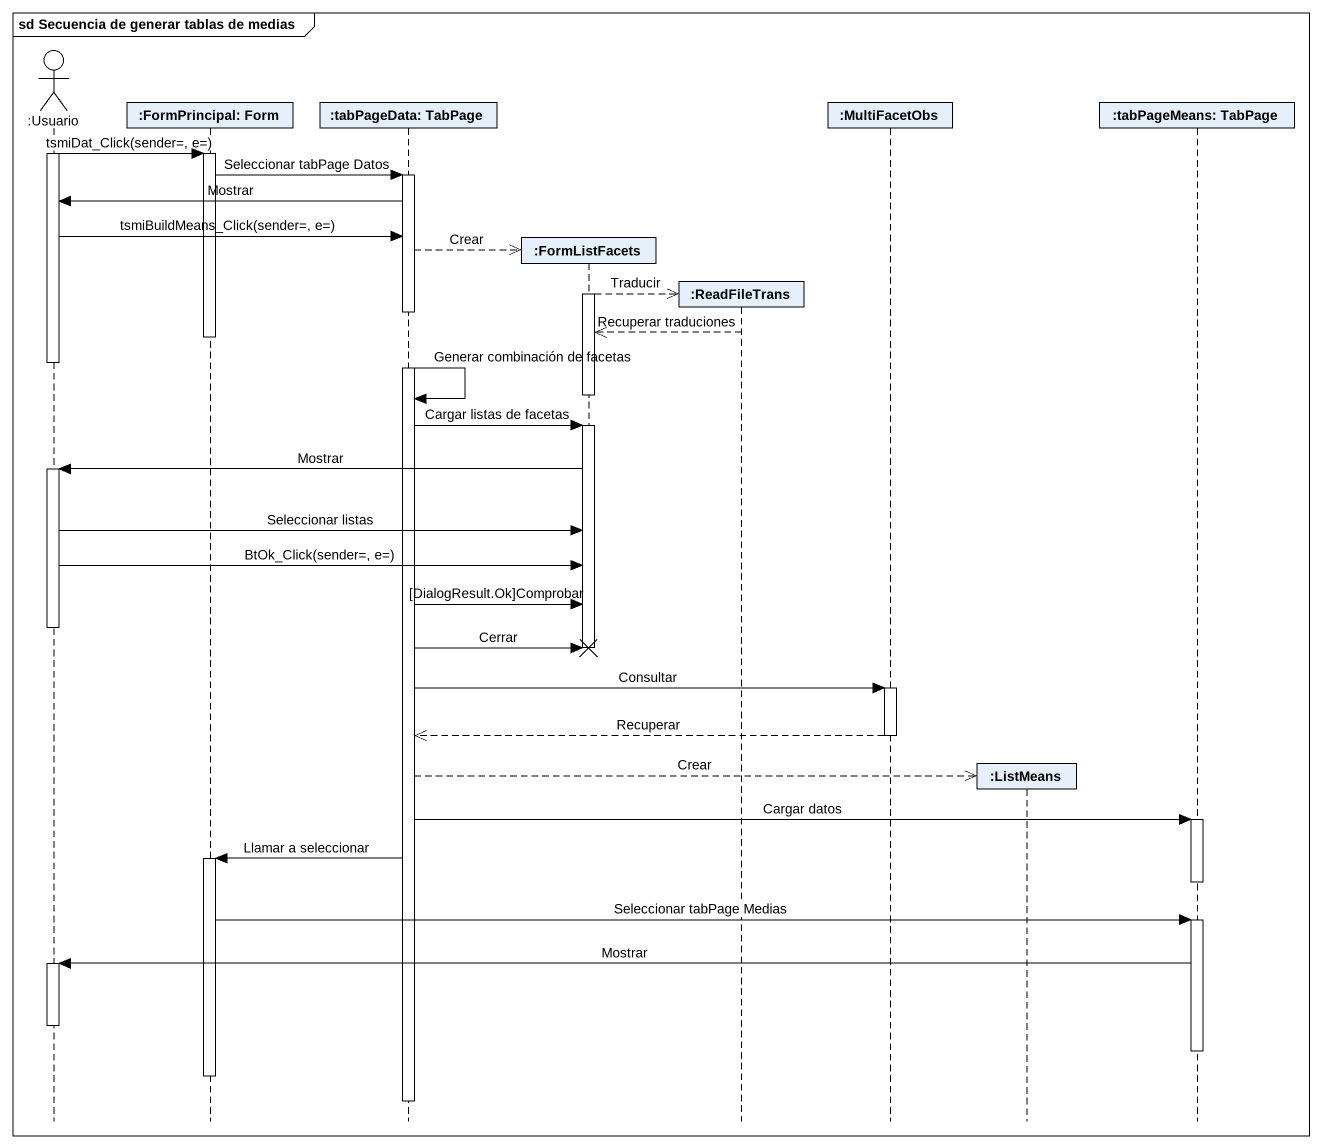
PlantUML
@startuml
mainframe sd Secuencia de generar tablas de medias
hide footbox
actor ":Usuario" as Usuario
participant ":FormPrincipal: Form" as FormPrincipal_Form
participant ":tabPageData: TabPage" as tabPageData_TabPage
participant ":FormListFacets" as FormListFacets
participant ":ReadFileTrans" as ReadFileTrans
participant ":MultiFacetObs" as MultiFacetObs
participant ":ListMeans" as ListMeans
participant ":tabPageMeans: TabPage" as tabPageMeans_TabPage

activate Usuario
Usuario -> FormPrincipal_Form : tsmiDat_Click(sender=, e=)
activate FormPrincipal_Form
FormPrincipal_Form -> tabPageData_TabPage : Seleccionar tabPage Datos
activate tabPageData_TabPage
tabPageData_TabPage -> Usuario : Mostrar
Usuario -> tabPageData_TabPage : tsmiBuildMeans_Click(sender=, e=)
tabPageData_TabPage -->> FormListFacets ** : Crear
activate FormListFacets
FormListFacets -->> ReadFileTrans ** : Traducir
deactivate tabPageData_TabPage
ReadFileTrans -->> FormListFacets : Recuperar traduciones
deactivate FormPrincipal_Form
deactivate Usuario
activate tabPageData_TabPage
deactivate FormListFacets
tabPageData_TabPage -> tabPageData_TabPage : Generar combinación de facetas
tabPageData_TabPage -> FormListFacets : Cargar listas de facetas
activate FormListFacets
FormListFacets -> Usuario : Mostrar
activate Usuario
Usuario -> FormListFacets : Seleccionar listas
Usuario -> FormListFacets : BtOk_Click(sender=, e=)
tabPageData_TabPage -> FormListFacets : [DialogResult.Ok]Comprobar
deactivate Usuario
tabPageData_TabPage -> FormListFacets !! : Cerrar
deactivate FormListFacets
tabPageData_TabPage -> MultiFacetObs : Consultar
activate MultiFacetObs
MultiFacetObs -->> tabPageData_TabPage : Recuperar
deactivate MultiFacetObs
tabPageData_TabPage -->> ListMeans ** : Crear
tabPageData_TabPage -> tabPageMeans_TabPage : Cargar datos
activate tabPageMeans_TabPage
tabPageData_TabPage -> FormPrincipal_Form : Llamar a seleccionar
activate FormPrincipal_Form
deactivate tabPageMeans_TabPage
FormPrincipal_Form -> tabPageMeans_TabPage : Seleccionar tabPage Medias
activate tabPageMeans_TabPage
tabPageMeans_TabPage -> Usuario : Mostrar
activate Usuario
deactivate Usuario
deactivate tabPageMeans_TabPage
deactivate FormPrincipal_Form
deactivate tabPageData_TabPage
@enduml
